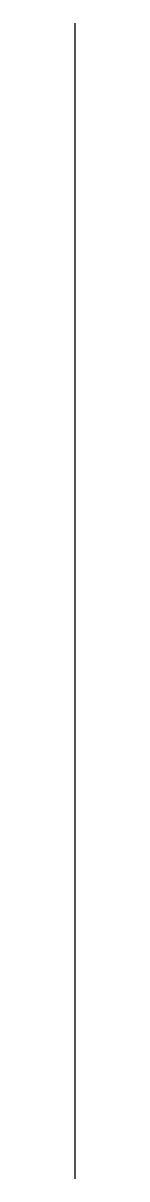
# Model space of a CAD drawing. Header units: centimetres. Extents: x 0 to 0, y 0 to 800.
import ezdxf

# ---------------------------------------------------------------- set-up
doc = ezdxf.new("R2010")
doc.units = ezdxf.units.CM

msp = doc.modelspace()

# ---------------------------------------------------------------- linework, layer by layer
msp.add_line((0, 0), (0, 800))

doc.saveas('drawing.dxf')
